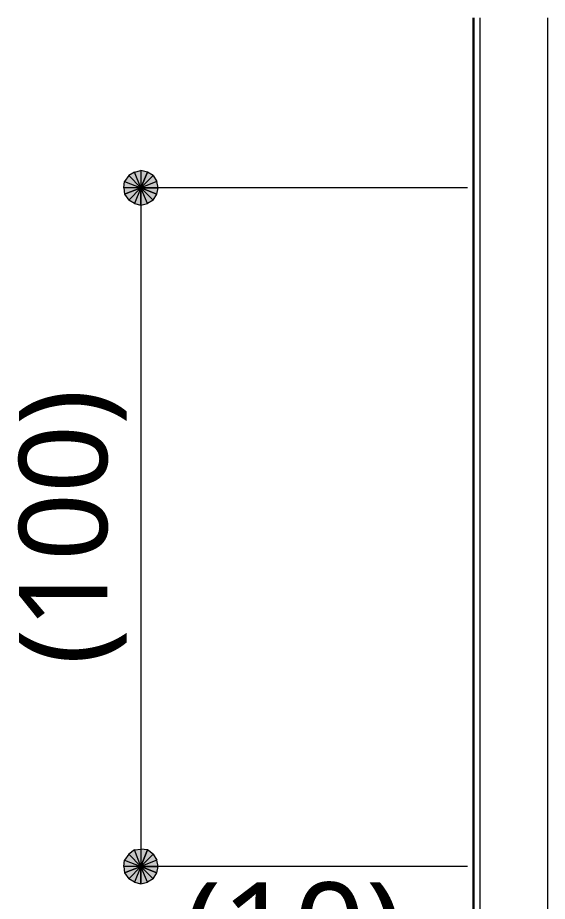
# Model space of a CAD drawing. Header units: millimetres. Extents: x 0 to 420, y 0 to 297.
# Drawn here: x 317.08 to 332.7, y 237.71 to 263.76 of the extents above; entities that cross this region are included whole.
import ezdxf
from ezdxf.enums import TextEntityAlignment as Align

# ---------------------------------------------------------------- set-up
doc = ezdxf.new("R2010")
doc.units = ezdxf.units.MM
doc.styles.add('kst32b', font='NotoSansJP-Variable.ttf')

msp = doc.modelspace()

# ---------------------------------------------------------------- hatches: boundary and pattern name
h = msp.add_hatch(color=7)
h.paths.add_polyline_path([(320.908, 259.207), (320.717, 259.249), (320.717, 258.741), (320.908, 259.207)])
h.paths.add_polyline_path([(320.717, 259.249), (320.717, 258.741), (320.527, 259.207), (320.717, 259.249)])
h.paths.add_polyline_path([(320.717, 258.741), (320.527, 259.207), (320.357, 259.101), (320.717, 258.741)])
h = msp.add_hatch(color=7)
h.paths.add_polyline_path([(321.225, 258.741), (321.183, 258.932), (320.717, 258.741), (321.225, 258.741)])
h.paths.add_polyline_path([(321.183, 258.932), (320.717, 258.741), (321.077, 259.101), (321.183, 258.932)])
h.paths.add_polyline_path([(320.717, 258.741), (321.077, 259.101), (320.908, 259.207), (320.717, 258.741)])
h = msp.add_hatch(color=7)
h.paths.add_polyline_path([(320.357, 259.101), (320.23, 258.932), (320.717, 258.741), (320.357, 259.101)])
h.paths.add_polyline_path([(320.23, 258.932), (320.717, 258.741), (320.209, 258.741), (320.23, 258.932)])
h.paths.add_polyline_path([(320.717, 258.741), (320.209, 258.741), (320.23, 258.551), (320.717, 258.741)])
h = msp.add_hatch(color=7)
h.paths.add_polyline_path([(320.23, 258.551), (320.357, 258.381), (320.717, 258.741), (320.23, 258.551)])
h.paths.add_polyline_path([(320.357, 258.381), (320.717, 258.741), (320.527, 258.276), (320.357, 258.381)])
h.paths.add_polyline_path([(320.717, 258.741), (320.527, 258.276), (320.717, 258.233), (320.717, 258.741)])
h = msp.add_hatch(color=7)
h.paths.add_polyline_path([(320.717, 258.233), (320.908, 258.276), (320.717, 258.741), (320.717, 258.233)])
h.paths.add_polyline_path([(320.908, 258.276), (320.717, 258.741), (321.077, 258.381), (320.908, 258.276)])
h.paths.add_polyline_path([(320.717, 258.741), (321.077, 258.381), (321.183, 258.551), (320.717, 258.741)])
for points in [[(321.183, 258.551), (321.225, 258.741), (320.717, 258.741), (321.183, 258.551)], [(321.183, 238.548), (321.225, 238.739), (320.717, 238.739), (321.183, 238.548)]]:
    msp.add_hatch(color=7).paths.add_polyline_path(points)
h = msp.add_hatch(color=7)
h.paths.add_polyline_path([(320.357, 239.099), (320.23, 238.929), (320.717, 238.739), (320.357, 239.099)])
h.paths.add_polyline_path([(320.23, 238.929), (320.717, 238.739), (320.209, 238.739), (320.23, 238.929)])
h.paths.add_polyline_path([(320.717, 238.739), (320.209, 238.739), (320.23, 238.548), (320.717, 238.739)])
h = msp.add_hatch(color=7)
h.paths.add_polyline_path([(320.908, 239.226), (320.717, 239.247), (320.717, 238.739), (320.908, 239.226)])
h.paths.add_polyline_path([(320.717, 239.247), (320.717, 238.739), (320.527, 239.226), (320.717, 239.247)])
h.paths.add_polyline_path([(320.717, 238.739), (320.527, 239.226), (320.357, 239.099), (320.717, 238.739)])
h = msp.add_hatch(color=7)
h.paths.add_polyline_path([(321.225, 238.739), (321.183, 238.929), (320.717, 238.739), (321.225, 238.739)])
h.paths.add_polyline_path([(321.183, 238.929), (320.717, 238.739), (321.077, 239.099), (321.183, 238.929)])
h.paths.add_polyline_path([(320.717, 238.739), (321.077, 239.099), (320.908, 239.226), (320.717, 238.739)])
h = msp.add_hatch(color=7)
h.paths.add_polyline_path([(320.23, 238.548), (320.357, 238.379), (320.717, 238.739), (320.23, 238.548)])
h.paths.add_polyline_path([(320.357, 238.379), (320.717, 238.739), (320.527, 238.273), (320.357, 238.379)])
h.paths.add_polyline_path([(320.717, 238.739), (320.527, 238.273), (320.717, 238.231), (320.717, 238.739)])
h = msp.add_hatch(color=7)
h.paths.add_polyline_path([(320.717, 238.231), (320.908, 238.273), (320.717, 238.739), (320.717, 238.231)])
h.paths.add_polyline_path([(320.908, 238.273), (320.717, 238.739), (321.077, 238.379), (320.908, 238.273)])
h.paths.add_polyline_path([(320.717, 238.739), (321.077, 238.379), (321.183, 238.548), (320.717, 238.739)])

# ---------------------------------------------------------------- linework, layer by layer
at = {"lineweight": 30}
msp.add_lwpolyline([(330.518, 263.758), (330.518, 234.548)], dxfattribs=at)
at = {"lineweight": 13}
for points in [[(330.708, 263.758), (330.708, 233.934)], [(332.698, 263.758), (332.698, 233.934)], [(320.717, 258.741), (320.717, 238.739)], [(330.348, 258.741), (320.76, 258.741)], [(330.348, 238.739), (320.717, 238.739)]]:
    msp.add_lwpolyline(points, dxfattribs=at)
at = {"lineweight": 0}
for points in [[(320.717, 258.741), (320.527, 259.207), (320.357, 259.101)], [(320.717, 259.249), (320.717, 258.741), (320.527, 259.207)], [(320.908, 259.207), (320.717, 259.249), (320.717, 258.741)], [(320.717, 258.741), (321.077, 259.101), (320.908, 259.207)], [(320.23, 258.932), (320.717, 258.741), (320.209, 258.741)], [(320.357, 259.101), (320.23, 258.932), (320.717, 258.741)], [(321.183, 258.932), (320.717, 258.741), (321.077, 259.101)], [(321.225, 258.741), (321.183, 258.932), (320.717, 258.741)], [(320.717, 258.741), (320.209, 258.741), (320.23, 258.551)], [(320.23, 258.551), (320.357, 258.381), (320.717, 258.741)], [(320.357, 258.381), (320.717, 258.741), (320.527, 258.276)], [(320.717, 258.741), (320.527, 258.276), (320.717, 258.233)], [(320.717, 258.233), (320.908, 258.276), (320.717, 258.741)], [(320.908, 258.276), (320.717, 258.741), (321.077, 258.381)], [(320.717, 258.741), (321.077, 258.381), (321.183, 258.551)], [(321.183, 258.551), (321.225, 258.741), (320.717, 258.741)], [(320.357, 239.099), (320.23, 238.929), (320.717, 238.739)], [(320.717, 238.739), (320.527, 239.226), (320.357, 239.099)], [(320.717, 239.247), (320.717, 238.739), (320.527, 239.226)], [(320.908, 239.226), (320.717, 239.247), (320.717, 238.739)], [(320.717, 238.739), (321.077, 239.099), (320.908, 239.226)], [(321.183, 238.929), (320.717, 238.739), (321.077, 239.099)], [(320.23, 238.929), (320.717, 238.739), (320.209, 238.739)], [(321.225, 238.739), (321.183, 238.929), (320.717, 238.739)], [(320.717, 238.739), (320.209, 238.739), (320.23, 238.548)], [(320.23, 238.548), (320.357, 238.379), (320.717, 238.739)], [(320.357, 238.379), (320.717, 238.739), (320.527, 238.273)], [(320.717, 238.739), (320.527, 238.273), (320.717, 238.231)], [(320.717, 238.231), (320.908, 238.273), (320.717, 238.739)], [(320.908, 238.273), (320.717, 238.739), (321.077, 238.379)], [(320.717, 238.739), (321.077, 238.379), (321.183, 238.548)], [(321.183, 238.548), (321.225, 238.739), (320.717, 238.739)]]:
    msp.add_lwpolyline(points, close=True, dxfattribs=at)

# ---------------------------------------------------------------- texts
at = {"style": 'kst32b'}
for s, p, p2 in [('(100)', (319.723, 244.687), (319.723, 252.808)), ('(10)', (321.966, 235.67), (328.463, 235.67))]:
    msp.add_text(s, height=2.5989, dxfattribs=at).set_placement(p, p2, align=Align.FIT)

doc.saveas('drawing.dxf')
